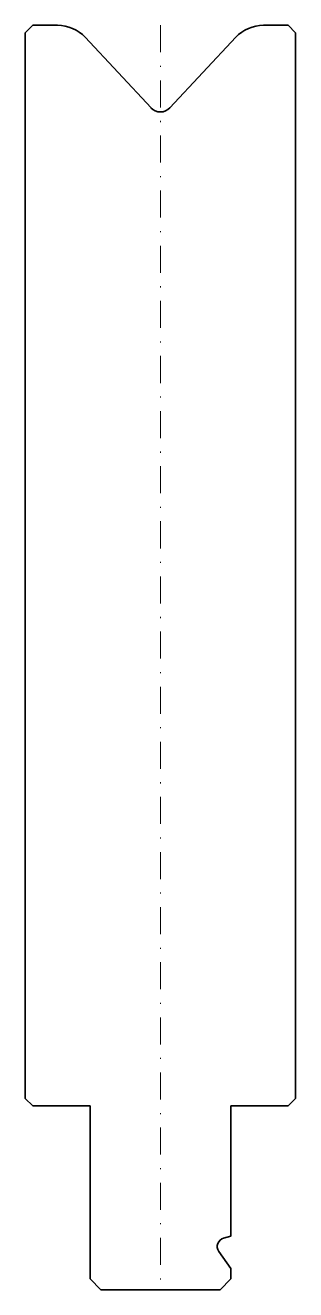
# Model space of a CAD drawing. Header units: millimetres. Extents: x -12 to 13, y -117 to 0.
import ezdxf

# ---------------------------------------------------------------- set-up
doc = ezdxf.new("R2010")
doc.units = ezdxf.units.MM
doc.header["$LTSCALE"] = 5
doc.linetypes.add('AUSGEZOGEN', pattern=[0])
doc.linetypes.add('DASHDOT', pattern=[1, 0.5, -0.25, 0, -0.25])
doc.layers.add('2', color=7, linetype='Continuous')
doc.layers.add('5', color=3, linetype='Continuous', true_color=0x00ff00)

msp = doc.modelspace()

# ---------------------------------------------------------------- linework, layer by layer
at = {"layer": '2', "color": 7, "linetype": 'AUSGEZOGEN', "lineweight": 35}
for p, q in [((-12.5, -0.7), (-11.8, 0)), ((-12.5, -99.3), (-12.5, -0.7)), ((-11.8, 0), (-9.52, 0)), ((-6.96, -1.11), (-0.87, -7.64)), ((0.88, -7.64), (6.97, -1.11)), ((9.53, 0), (11.8, 0)), ((11.8, 0), (12.5, -0.7)), ((12.5, -0.7), (12.5, -99.3)), ((-11.8, -100), (-12.5, -99.3)), ((12.5, -99.3), (11.8, -100)), ((-6.5, -100), (-11.8, -100)), ((-6.5, -116), (-6.5, -100)), ((11.8, -100), (6.5, -100)), ((6.5, -100), (6.5, -112.05)), ((6.5, -112.05), (5.84, -112.23)), ((5.39, -113.46), (6.5, -115.05)), ((6.5, -115.05), (6.5, -116)), ((-5.5, -117), (-6.5, -116)), ((5.51, -117), (-5.5, -117)), ((6.5, -116), (5.51, -117))]:
    msp.add_line(p, q, dxfattribs=at)
for centre, radius, start, end in [((-9.52, -3.5), 3.5, 43, 90), ((9.53, -3.5), 3.5, 90, 137), ((0, -6.82), 1.2, 223, 317), ((6.05, -113), 0.8, 105, 215)]:
    msp.add_arc(centre, radius, start, end, dxfattribs=at)
at = {"layer": '5', "color": 3, "linetype": 'DASHDOT', "lineweight": 18, "true_color": 0x00ff00}
msp.add_line((0, 0), (0, -117), dxfattribs=at)

doc.saveas('drawing.dxf')
